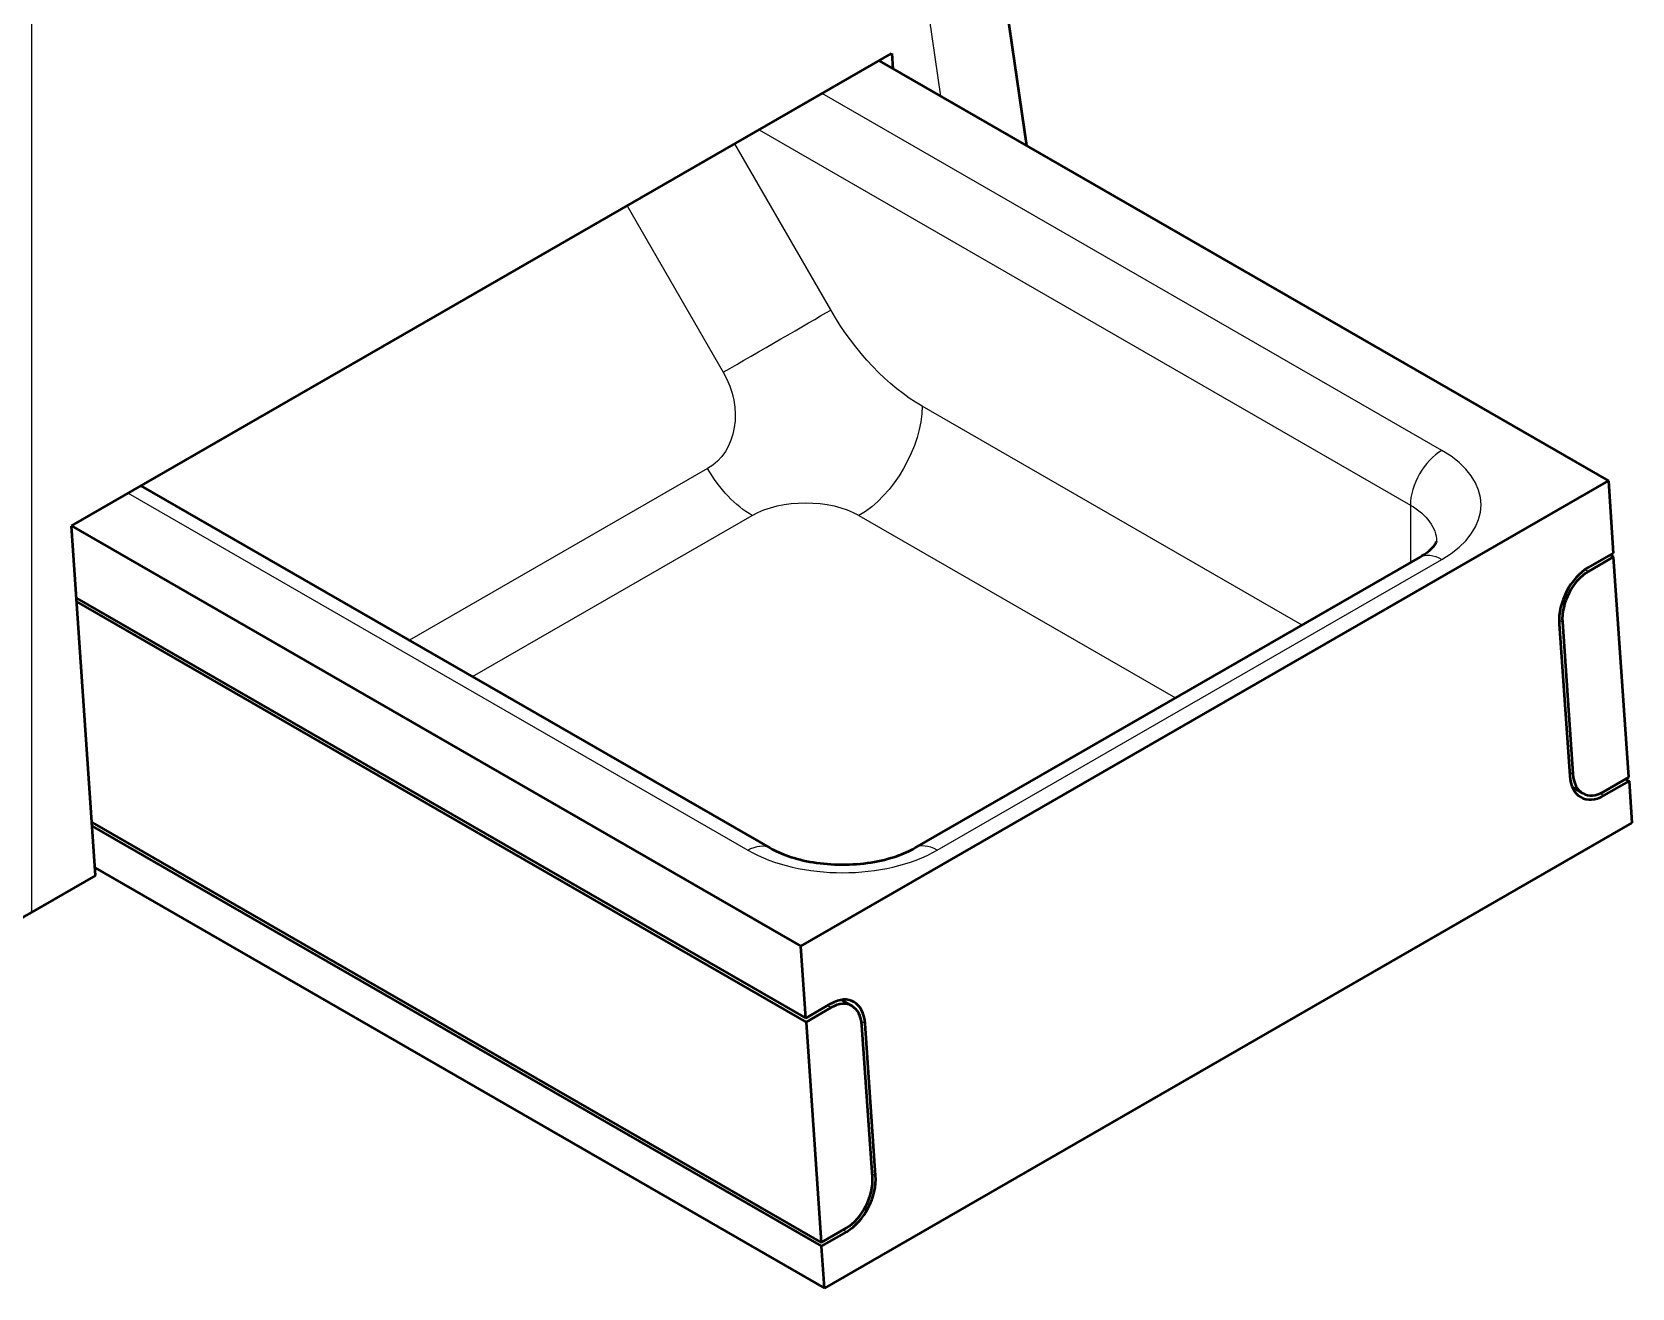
# Model space of a CAD drawing. Header units: inches. Extents: x 0.5 to 16.8, y 0.4 to 9.6.
# Drawn here: x 12.173 to 13.938, y 0.371 to 1.756 of the extents above; entities that cross this region are included whole.
import ezdxf

# ---------------------------------------------------------------- set-up
doc = ezdxf.new("R2010")
doc.units = ezdxf.units.IN
doc.header["$LTSCALE"] = 0.75
doc.header["$MEASUREMENT"] = 0
doc.layers.add('Visible', color=7, linetype='Continuous', lineweight=50)
doc.layers.add('Visible Narrow', color=7, linetype='Continuous', lineweight=25)

msp = doc.modelspace()

# ---------------------------------------------------------------- linework, layer by layer
at = {"layer": 'Visible', "extrusion": (-5.55112e-17, 0.817547, 0.575862)}
for p, q in [((13.2706, 1.6304, -1.2697), (13.116, 2.7033, -0.514)), ((12.2169, 1.2112, -0.1683), (13.1215, 1.7322, -0.9079)), ((13.1216, 1.7321, -0.908), (13.1228, 1.7155, -0.9183)), ((13.1077, 1.7242, -0.9136), (13.9121, 1.2609, -0.2559)), ((12.9875, 0.8561, 0.294), (12.2938, 1.2555, -0.2732)), ((13.0213, 0.7479, 0.4724), (13.9121, 1.2609, -0.2559)), ((13.9121, 1.2609, -0.2559), (13.9176, 1.1813, -0.3053)), ((12.2168, 1.2112, -0.1853), (13.0213, 0.7479, 0.4724)), ((12.2435, 0.8257, -0.4071), (12.2168, 1.2111, -0.1683)), ((13.704, 1.1767, -0.1612), (13.1472, 0.8561, 0.294)), ((13.9176, 1.1813, -0.3053), (13.8898, 1.1653, -0.2825)), ((13.9179, 1.1771, -0.3079), (13.8901, 1.1611, -0.2851)), ((13.9141, 1.1793, -0.311), (13.9179, 1.1771, -0.3079)), ((13.9347, 0.9341, -0.4585), (13.9179, 1.1771, -0.3079)), ((12.2223, 1.1316, -0.2346), (13.0268, 0.6683, 0.423)), ((12.2226, 1.1274, -0.2372), (13.0271, 0.6641, 0.4204)), ((13.8579, 1.1034, -0.28), (13.8695, 0.9357, -0.3839)), ((13.8614, 1.1054, -0.2829), (13.873, 0.9377, -0.3867)), ((13.8724, 0.923, -0.4204), (13.884, 0.9163, -0.4108)), ((13.9069, 0.9181, -0.4357), (13.9347, 0.9341, -0.4585)), ((13.9072, 0.9139, -0.4383), (13.935, 0.9299, -0.4611)), ((13.9312, 0.9321, -0.4642), (13.935, 0.9299, -0.4611)), ((13.935, 0.9299, -0.4611), (13.9382, 0.8838, -0.4896)), ((12.2395, 0.8843, -0.3878), (13.0439, 0.4211, 0.2698)), ((13.9382, 0.8838, -0.4896), (13.0474, 0.3708, 0.2387)), ((12.2397, 0.8801, -0.3904), (13.0442, 0.4169, 0.2672)), ((12.2429, 0.834, -0.419), (13.0474, 0.3708, 0.2387)), ((12.2435, 0.8257, -0.4071), (12.1733, 0.7853, -0.3498)), ((13.0268, 0.6683, 0.423), (13.0213, 0.7479, 0.4724)), ((13.0661, 0.6886, 0.3633), (13.0778, 0.6819, 0.3728)), ((13.0546, 0.6844, 0.4003), (13.0268, 0.6683, 0.423)), ((13.0549, 0.6802, 0.3977), (13.0271, 0.6641, 0.4204)), ((13.0271, 0.6641, 0.4204), (13.0439, 0.4211, 0.2698)), ((13.1004, 0.4929, 0.2448), (13.0888, 0.6605, 0.3487)), ((13.1039, 0.4949, 0.242), (13.0923, 0.6625, 0.3459)), ((13.0439, 0.4211, 0.2698), (13.0717, 0.4371, 0.2471)), ((13.0442, 0.4169, 0.2672), (13.072, 0.4329, 0.2445)), ((13.0474, 0.3708, 0.2387), (13.0442, 0.4169, 0.2672))]:
    msp.add_line(p, q, dxfattribs=at)
at = {"layer": 'Visible', "extrusion": (0.704664, -0.337896, 0.623919)}
for centre, major_axis, start_param, end_param in [((13.8927, 1.1234, -0.3085), (-0.0029, 0.0419, 0.026), 0, 1.570796), ((13.8927, 1.1234, -0.3085), (-0.0026, 0.0377, 0.0234), 0, 1.570796), ((13.9043, 0.9558, -0.4124), (-0.0029, 0.0419, 0.026), 1.570796, 3.141593), ((13.9043, 0.9558, -0.4124), (-0.0026, 0.0377, 0.0234), 1.570796, 3.141593), ((13.0575, 0.6424, 0.3743), (-0.0029, 0.0419, 0.026), 4.712389, 6.283185), ((13.0575, 0.6424, 0.3743), (-0.0026, 0.0377, 0.0234), -1.570796, 0), ((13.0691, 0.4748, 0.2704), (-0.0029, 0.0419, 0.026), 3.141593, 4.712389), ((13.0691, 0.4748, 0.2704), (-0.0026, 0.0377, 0.0234), 3.141593, 4.712389)]:
    msp.add_ellipse(centre, major_axis=major_axis, ratio=0.996546, start_param=start_param, end_param=end_param, dxfattribs=at)
at = {"layer": 'Visible', "extrusion": (-1.63468e-17, 0.817547, 0.575862)}
msp.add_ellipse((11.9999, 0.8865, -0.4935), major_axis=(0, -0.1427, 0.2026), ratio=0.993127, start_param=-0.78195, end_param=0.78195, dxfattribs=at)
at = {"layer": 'Visible'}
for points, knots in [([(13.704, 1.1767, -0.1612), (13.7075, 1.1787, -0.1657), (13.7105, 1.1808, -0.1705), (13.7155, 1.1847, -0.1807), (13.7174, 1.1866, -0.1861), (13.7203, 1.1898, -0.1974), (13.7212, 1.1911, -0.2033), (13.7222, 1.193, -0.2153), (13.7224, 1.1936, -0.2214), (13.7226, 1.1941, -0.2323), (13.7226, 1.1942, -0.2369), (13.7226, 1.1942, -0.2416)], [1.5707963, 1.5707963, 1.5707963, 1.5707963, 1.727876, 1.727876, 1.8849556, 1.8849556, 2.0420352, 2.0420352, 2.1991149, 2.1991149, 2.3148215, 2.3148215, 2.3148215, 2.3148215]), ([(12.9875, 0.8561, 0.294), (12.9931, 0.8529, 0.301), (12.9999, 0.8497, 0.3071), (13.0158, 0.8443, 0.3176), (13.0251, 0.8419, 0.3218), (13.045, 0.8387, 0.3277), (13.0557, 0.8378, 0.3292), (13.0774, 0.8377, 0.3294), (13.0884, 0.8385, 0.3279), (13.109, 0.8418, 0.3221), (13.1186, 0.8442, 0.3178), (13.1349, 0.8498, 0.3071), (13.1417, 0.8529, 0.301), (13.1472, 0.8561, 0.294)], [0, 0, 0, 0, 0.2469, 0.2469, 0.507311, 0.507311, 0.778266, 0.778266, 1.053139, 1.053139, 1.32438, 1.32438, 1.570796, 1.570796, 1.570796, 1.570796])]:
    msp.add_open_spline(points, degree=3, knots=knots, dxfattribs=at)
at = {"layer": 'Visible Narrow', "extrusion": (-5.55112e-17, 0.817547, 0.575862)}
for p, q in [((13.0445, 2.5941, -0.354), (13.1755, 1.6851, -0.9943)), ((12.1733, 0.7853, -0.3498), (12.1733, 2.0925, 0.3582)), ((13.1215, 1.7322, -0.908), (13.1216, 1.7321, -0.908)), ((13.7285, 1.2945, -0.3036), (13.045, 1.6881, -0.8624)), ((12.9753, 1.648, -0.8908), (13.6937, 1.2342, -0.3035)), ((13.0545, 1.4494, -0.9338), (12.9487, 1.6327, -0.9342)), ((12.8298, 1.5642, -0.9576), (12.9357, 1.3807, -0.9572)), ((13.5742, 1.1019, -0.5429), (13.1551, 1.3432, -0.8855)), ((12.9184, 1.2746, -0.9089), (12.5896, 1.0852, -0.6401)), ((12.2794, 1.2473, -0.2365), (12.963, 0.8536, 0.3223)), ((12.6593, 1.0451, -0.6332), (12.9677, 1.2227, -0.8853)), ((13.0855, 1.2227, -0.8853), (13.4347, 1.0216, -0.5998)), ((13.6937, 1.2342, -0.3035), (13.6937, 1.1708, -0.3482)), ((13.1718, 0.8536, 0.3223), (13.7285, 1.1743, -0.1329)), ((13.8865, 1.1632, -0.2881), (13.8901, 1.1611, -0.2851)), ((13.8578, 1.1074, -0.2858), (13.8614, 1.1054, -0.2829)), ((13.8692, 0.9399, -0.3898), (13.873, 0.9377, -0.3867)), ((13.9032, 0.9162, -0.4416), (13.9072, 0.9139, -0.4383)), ((13.0511, 0.6823, 0.3946), (13.0549, 0.6802, 0.3977)), ((13.0883, 0.6648, 0.3426), (13.0923, 0.6625, 0.3459)), ((13.1001, 0.497, 0.2389), (13.1039, 0.4949, 0.242)), ((13.0682, 0.4351, 0.2414), (13.072, 0.4329, 0.2445))]:
    msp.add_line(p, q, dxfattribs=at)
at = {"layer": 'Visible Narrow', "extrusion": (0.5, -0.866024, 0.001578)}
msp.add_arc((11.9499, -0.8852, 5.2706), 0.0984, 234.6834, 324.6834, dxfattribs=at)
at = {"layer": 'Visible Narrow', "extrusion": (0.707107, 0.407196, -0.578093)}
for centre, radius, start, end in [((-5.2582, 6.3973, 10.3609), 0.2012, 224.8892, 269.8892), ((-5.342, 6.1962, 10.1792), 0.0984, 224.8892, 269.8892), ((-5.8682, 7.0731, 10.2625), 0.0492, 0, 44.8892)]:
    msp.add_arc(centre, radius, start, end, dxfattribs=at)
at = {"layer": 'Visible Narrow', "extrusion": (-0.5, -0.290162, -0.815969)}
msp.add_arc((5.2984, -10.1647, -6.0874), 0.0834, 270.1564, 0.1564, dxfattribs=at)
at = {"layer": 'Visible Narrow', "extrusion": (-0.707107, 0.407196, -0.578093)}
for centre, radius, start, end in [((-7.6594, -6.8556, -8.2432), 0.0984, 225.1108, 315.1108), ((-7.1738, -6.0195, -9.0049), 0.0492, 135.1108, 180)]:
    msp.add_arc(centre, radius, start, end, dxfattribs=at)
at = {"layer": 'Visible Narrow', "extrusion": (0.707107, -0.407196, 0.578093)}
msp.add_arc((7.9379, -6.7865, 9.0049), 0.0492, 44.8892, 134.8892, dxfattribs=at)
at = {"layer": 'Visible Narrow', "extrusion": (-5.55112e-17, 0.817547, 0.575862)}
for centre, start, end in [((-13.6241, -0.8893, 0.8835), 135, 225), ((-13.0674, -0.3325, 0.8835), 45, 135)]:
    msp.add_arc(centre, 0.1476, start, end, dxfattribs=at)
at = {"layer": 'Visible Narrow', "extrusion": (5.55112e-17, -0.817547, -0.575862)}
for centre, radius, start, end in [((13.0266, -1.3689, -0.4898), 0.0834, 225, 315), ((13.6241, -0.8893, -0.8343), 0.0984, 315, 359.9913)]:
    msp.add_arc(centre, radius, start, end, dxfattribs=at)
at = {"layer": 'Visible Narrow', "extrusion": (-0.707107, -0.407196, 0.578093)}
msp.add_arc((5.8682, 7.0731, -9.4751), 0.0492, 135.1108, 180, dxfattribs=at)

doc.saveas('drawing.dxf')
